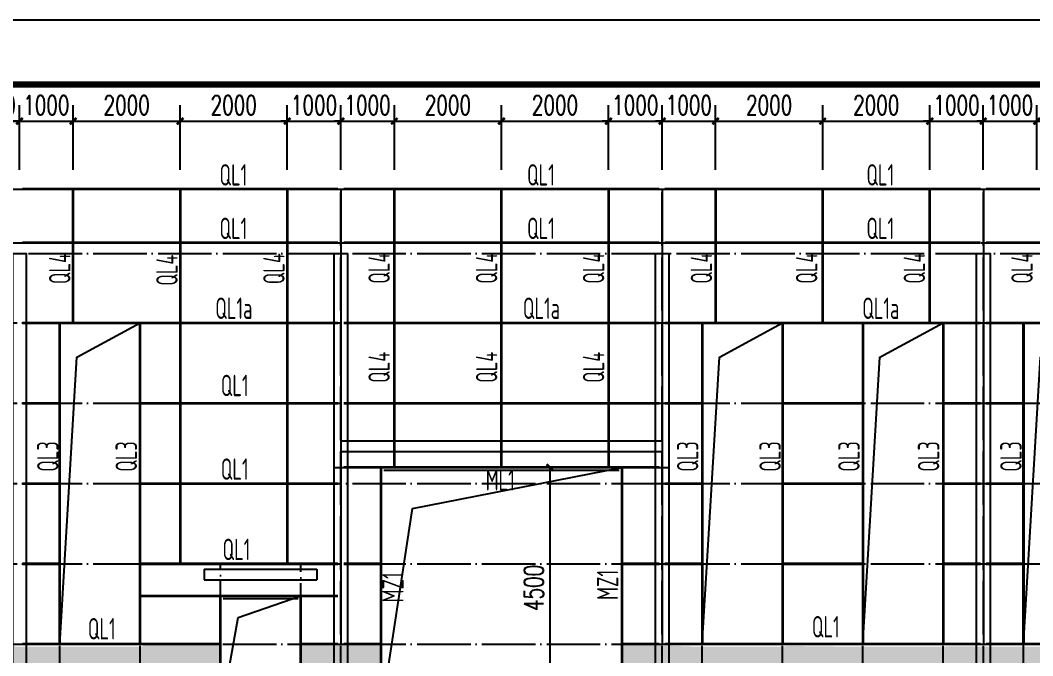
# Model space of a CAD drawing. Extents: x 14207793 to 14719554, y -1675802 to -1228715.
# Drawn here: x 14223388 to 14242298, y -1488363 to -1476490 of the extents above; entities that cross this region are included whole.
import ezdxf

# ---------------------------------------------------------------- set-up
doc = ezdxf.new("R2010")
doc.units = 0
doc.header["$LTSCALE"] = 500
doc.header["$MEASUREMENT"] = 0
doc.linetypes.add('DOTE', pattern=[2.42, 2, -0.2, 0.02, -0.2])
doc.layers.get('0').update_dxf_attribs({"linetype": 'CONTINUOUS'})
doc.layers.get('DEFPOINTS').update_dxf_attribs({"color": 140, "linetype": 'CONTINUOUS'})
for name, color, linetype in [('AXIS', 3, 'CONTINUOUS'), ('DOTE', 8, 'DOTE'), ('LAYER1', 150, 'CONTINUOUS'), ('PUB_DIM', 3, 'CONTINUOUS'), ('PUB_TITLE', 4, 'CONTINUOUS')]:
    doc.layers.add(name, color=color, linetype=linetype)
doc.styles.add('_TCH_DIM_T3', font='SIMPLEX', dxfattribs={"width": 0.705882, "bigfont": 'GBCBIG'})
doc.styles.add('TSSD_REIN', font='Tssdeng.shx', dxfattribs={"width": 0.65, "bigfont": 'hztxt.shx'})
doc.dimstyles.new('_TCH_ARCH&&120', dxfattribs={"dimtxt": 357, "dimasz": 120, "dimexe": 300, "dimexo": 360, "dimgap": 120, "dimtad": 1, "dimdec": 0, "dimzin": 0, "dimdsep": 46, "dimtxsty": '_TCH_DIM_T3', "dimblk": 'ARCHTICK', "dimcen": 0.09, "dimclrt": 7, "dimazin": 2, "dimtfac": 1, "dimtdec": 0, "dimtix": 1, "dimtmove": 2, "dimatfit": 3, "dimfxl": 0, "dimtolj": 1, "dimtzin": 0, "dimarcsym": 0})

# ---------------------------------------------------------------- blocks, each defined once
blk = doc.blocks.new('_ArchTick')
at = {"color": 0, "linetype": 'ByBlock', "const_width": 0.4}
blk.add_lwpolyline([(-0.5, -0.5), (0.5, 0.5)], dxfattribs=at)
blk = doc.blocks.new('*D866')
at = {"layer": 'DEFPOINTS', "color": 0}
for p in [(14223375, -1478375), (14222375, -1479646), (14223375, -1479646)]:
    blk.add_point(p, dxfattribs=at)
at = {"layer": 'PUB_DIM', "color": 0, "lineweight": -2}
for p, q in [((14222375, -1479286), (14222375, -1478075)), ((14223375, -1479286), (14223375, -1478075)), ((14222375, -1478375), (14222255, -1478375)), ((14222375, -1478375), (14223375, -1478375)), ((14223375, -1478375), (14223495, -1478375))]:
    blk.add_line(p, q, dxfattribs=at)
at = {"layer": 'PUB_DIM', "color": 0, "lineweight": -2, "xscale": 120, "yscale": 120, "zscale": 120}
blk.add_blockref('_ArchTick', (14222375, -1478375), dxfattribs=at)
at = {"layer": 'PUB_DIM', "color": 0, "lineweight": -2, "xscale": 120, "yscale": 120, "zscale": 120, "rotation": 180}
blk.add_blockref('_ArchTick', (14223375, -1478375), dxfattribs=at)
at = {"layer": 'PUB_DIM', "color": 7, "insert": (14222875, -1478076), "char_height": 357, "attachment_point": 5, "style": '_TCH_DIM_T3'}
blk.add_mtext('\\A1;1000', dxfattribs=at)
blk = doc.blocks.new('*D867')
at = {"layer": 'DEFPOINTS', "color": 0}
for p in [(14224375, -1478375), (14223375, -1479646), (14224375, -1479646)]:
    blk.add_point(p, dxfattribs=at)
at = {"layer": 'PUB_DIM', "color": 0, "lineweight": -2}
for p, q in [((14223375, -1479286), (14223375, -1478075)), ((14224375, -1479286), (14224375, -1478075)), ((14223375, -1478375), (14223255, -1478375)), ((14223375, -1478375), (14224375, -1478375)), ((14224375, -1478375), (14224495, -1478375))]:
    blk.add_line(p, q, dxfattribs=at)
at = {"layer": 'PUB_DIM', "color": 0, "lineweight": -2, "xscale": 120, "yscale": 120, "zscale": 120}
blk.add_blockref('_ArchTick', (14223375, -1478375), dxfattribs=at)
at = {"layer": 'PUB_DIM', "color": 0, "lineweight": -2, "xscale": 120, "yscale": 120, "zscale": 120, "rotation": 180}
blk.add_blockref('_ArchTick', (14224375, -1478375), dxfattribs=at)
at = {"layer": 'PUB_DIM', "color": 7, "insert": (14223875, -1478076), "char_height": 357, "attachment_point": 5, "style": '_TCH_DIM_T3'}
blk.add_mtext('\\A1;1000', dxfattribs=at)
blk = doc.blocks.new('*D868')
at = {"layer": 'DEFPOINTS', "color": 0}
for p in [(14226375, -1478375), (14224375, -1479646), (14226375, -1479646)]:
    blk.add_point(p, dxfattribs=at)
at = {"layer": 'PUB_DIM', "color": 0, "lineweight": -2}
for p, q in [((14224375, -1479286), (14224375, -1478075)), ((14226375, -1479286), (14226375, -1478075)), ((14224375, -1478375), (14226375, -1478375))]:
    blk.add_line(p, q, dxfattribs=at)
at = {"layer": 'PUB_DIM', "color": 0, "lineweight": -2, "xscale": 120, "yscale": 120, "zscale": 120, "rotation": 180}
blk.add_blockref('_ArchTick', (14224375, -1478375), dxfattribs=at)
at = {"layer": 'PUB_DIM', "color": 0, "lineweight": -2, "xscale": 120, "yscale": 120, "zscale": 120}
blk.add_blockref('_ArchTick', (14226375, -1478375), dxfattribs=at)
at = {"layer": 'PUB_DIM', "color": 7, "insert": (14225375, -1478076), "char_height": 357, "attachment_point": 5, "style": '_TCH_DIM_T3'}
blk.add_mtext('\\A1;2000', dxfattribs=at)
blk = doc.blocks.new('*D869')
at = {"layer": 'DEFPOINTS', "color": 0}
for p in [(14228375, -1478375), (14226375, -1479646), (14228375, -1479646)]:
    blk.add_point(p, dxfattribs=at)
at = {"layer": 'PUB_DIM', "color": 0, "lineweight": -2}
for p, q in [((14226375, -1479286), (14226375, -1478075)), ((14228375, -1479286), (14228375, -1478075)), ((14226375, -1478375), (14228375, -1478375))]:
    blk.add_line(p, q, dxfattribs=at)
at = {"layer": 'PUB_DIM', "color": 0, "lineweight": -2, "xscale": 120, "yscale": 120, "zscale": 120, "rotation": 180}
blk.add_blockref('_ArchTick', (14226375, -1478375), dxfattribs=at)
at = {"layer": 'PUB_DIM', "color": 0, "lineweight": -2, "xscale": 120, "yscale": 120, "zscale": 120}
blk.add_blockref('_ArchTick', (14228375, -1478375), dxfattribs=at)
at = {"layer": 'PUB_DIM', "color": 7, "insert": (14227375, -1478076), "char_height": 357, "attachment_point": 5, "style": '_TCH_DIM_T3'}
blk.add_mtext('\\A1;2000', dxfattribs=at)
blk = doc.blocks.new('*D870')
at = {"layer": 'DEFPOINTS', "color": 0}
for p in [(14229375, -1478375), (14228375, -1479645), (14229375, -1479645)]:
    blk.add_point(p, dxfattribs=at)
at = {"layer": 'PUB_DIM', "color": 0, "lineweight": -2}
for p, q in [((14228375, -1479285), (14228375, -1478075)), ((14229375, -1479285), (14229375, -1478075)), ((14228375, -1478375), (14228255, -1478375)), ((14228375, -1478375), (14229375, -1478375)), ((14229375, -1478375), (14229495, -1478375))]:
    blk.add_line(p, q, dxfattribs=at)
at = {"layer": 'PUB_DIM', "color": 0, "lineweight": -2, "xscale": 120, "yscale": 120, "zscale": 120}
blk.add_blockref('_ArchTick', (14228375, -1478375), dxfattribs=at)
at = {"layer": 'PUB_DIM', "color": 0, "lineweight": -2, "xscale": 120, "yscale": 120, "zscale": 120, "rotation": 180}
blk.add_blockref('_ArchTick', (14229375, -1478375), dxfattribs=at)
at = {"layer": 'PUB_DIM', "color": 7, "insert": (14228875, -1478076), "char_height": 357, "attachment_point": 5, "style": '_TCH_DIM_T3'}
blk.add_mtext('\\A1;1000', dxfattribs=at)
blk = doc.blocks.new('*D871')
at = {"layer": 'DEFPOINTS', "color": 0}
for p in [(14230375, -1478375), (14229375, -1479646), (14230375, -1479646)]:
    blk.add_point(p, dxfattribs=at)
at = {"layer": 'PUB_DIM', "color": 0, "lineweight": -2}
for p, q in [((14229375, -1479286), (14229375, -1478075)), ((14230375, -1479286), (14230375, -1478075)), ((14229375, -1478375), (14229255, -1478375)), ((14229375, -1478375), (14230375, -1478375)), ((14230375, -1478375), (14230495, -1478375))]:
    blk.add_line(p, q, dxfattribs=at)
at = {"layer": 'PUB_DIM', "color": 0, "lineweight": -2, "xscale": 120, "yscale": 120, "zscale": 120}
blk.add_blockref('_ArchTick', (14229375, -1478375), dxfattribs=at)
at = {"layer": 'PUB_DIM', "color": 0, "lineweight": -2, "xscale": 120, "yscale": 120, "zscale": 120, "rotation": 180}
blk.add_blockref('_ArchTick', (14230375, -1478375), dxfattribs=at)
at = {"layer": 'PUB_DIM', "color": 7, "insert": (14229875, -1478076), "char_height": 357, "attachment_point": 5, "style": '_TCH_DIM_T3'}
blk.add_mtext('\\A1;1000', dxfattribs=at)
blk = doc.blocks.new('*D872')
at = {"layer": 'DEFPOINTS', "color": 0}
for p in [(14232375, -1478375), (14230375, -1479646), (14232375, -1479646)]:
    blk.add_point(p, dxfattribs=at)
at = {"layer": 'PUB_DIM', "color": 0, "lineweight": -2}
for p, q in [((14230375, -1479286), (14230375, -1478075)), ((14232375, -1479286), (14232375, -1478075)), ((14230375, -1478375), (14232375, -1478375))]:
    blk.add_line(p, q, dxfattribs=at)
at = {"layer": 'PUB_DIM', "color": 0, "lineweight": -2, "xscale": 120, "yscale": 120, "zscale": 120, "rotation": 180}
blk.add_blockref('_ArchTick', (14230375, -1478375), dxfattribs=at)
at = {"layer": 'PUB_DIM', "color": 0, "lineweight": -2, "xscale": 120, "yscale": 120, "zscale": 120}
blk.add_blockref('_ArchTick', (14232375, -1478375), dxfattribs=at)
at = {"layer": 'PUB_DIM', "color": 7, "insert": (14231375, -1478076), "char_height": 357, "attachment_point": 5, "style": '_TCH_DIM_T3'}
blk.add_mtext('\\A1;2000', dxfattribs=at)
blk = doc.blocks.new('*D873')
at = {"layer": 'DEFPOINTS', "color": 0}
for p in [(14234375, -1478375), (14232375, -1479646), (14234375, -1479646)]:
    blk.add_point(p, dxfattribs=at)
at = {"layer": 'PUB_DIM', "color": 0, "lineweight": -2}
for p, q in [((14232375, -1479286), (14232375, -1478075)), ((14234375, -1479286), (14234375, -1478075)), ((14232375, -1478375), (14234375, -1478375))]:
    blk.add_line(p, q, dxfattribs=at)
at = {"layer": 'PUB_DIM', "color": 0, "lineweight": -2, "xscale": 120, "yscale": 120, "zscale": 120, "rotation": 180}
blk.add_blockref('_ArchTick', (14232375, -1478375), dxfattribs=at)
at = {"layer": 'PUB_DIM', "color": 0, "lineweight": -2, "xscale": 120, "yscale": 120, "zscale": 120}
blk.add_blockref('_ArchTick', (14234375, -1478375), dxfattribs=at)
at = {"layer": 'PUB_DIM', "color": 7, "insert": (14233375, -1478076), "char_height": 357, "attachment_point": 5, "style": '_TCH_DIM_T3'}
blk.add_mtext('\\A1;2000', dxfattribs=at)
blk = doc.blocks.new('*D874')
at = {"layer": 'DEFPOINTS', "color": 0}
for p in [(14235375, -1478375), (14234375, -1479645), (14235375, -1479645)]:
    blk.add_point(p, dxfattribs=at)
at = {"layer": 'PUB_DIM', "color": 0, "lineweight": -2}
for p, q in [((14234375, -1479285), (14234375, -1478075)), ((14235375, -1479285), (14235375, -1478075)), ((14234375, -1478375), (14234255, -1478375)), ((14234375, -1478375), (14235375, -1478375)), ((14235375, -1478375), (14235495, -1478375))]:
    blk.add_line(p, q, dxfattribs=at)
at = {"layer": 'PUB_DIM', "color": 0, "lineweight": -2, "xscale": 120, "yscale": 120, "zscale": 120}
blk.add_blockref('_ArchTick', (14234375, -1478375), dxfattribs=at)
at = {"layer": 'PUB_DIM', "color": 0, "lineweight": -2, "xscale": 120, "yscale": 120, "zscale": 120, "rotation": 180}
blk.add_blockref('_ArchTick', (14235375, -1478375), dxfattribs=at)
at = {"layer": 'PUB_DIM', "color": 7, "insert": (14234875, -1478076), "char_height": 357, "attachment_point": 5, "style": '_TCH_DIM_T3'}
blk.add_mtext('\\A1;1000', dxfattribs=at)
blk = doc.blocks.new('*D875')
at = {"layer": 'DEFPOINTS', "color": 0}
for p in [(14236375, -1478375), (14235375, -1479645), (14236375, -1479645)]:
    blk.add_point(p, dxfattribs=at)
at = {"layer": 'PUB_DIM', "color": 0, "lineweight": -2}
for p, q in [((14235375, -1479285), (14235375, -1478075)), ((14236375, -1479285), (14236375, -1478075)), ((14235375, -1478375), (14235255, -1478375)), ((14235375, -1478375), (14236375, -1478375)), ((14236375, -1478375), (14236495, -1478375))]:
    blk.add_line(p, q, dxfattribs=at)
at = {"layer": 'PUB_DIM', "color": 0, "lineweight": -2, "xscale": 120, "yscale": 120, "zscale": 120}
blk.add_blockref('_ArchTick', (14235375, -1478375), dxfattribs=at)
at = {"layer": 'PUB_DIM', "color": 0, "lineweight": -2, "xscale": 120, "yscale": 120, "zscale": 120, "rotation": 180}
blk.add_blockref('_ArchTick', (14236375, -1478375), dxfattribs=at)
at = {"layer": 'PUB_DIM', "color": 7, "insert": (14235875, -1478076), "char_height": 357, "attachment_point": 5, "style": '_TCH_DIM_T3'}
blk.add_mtext('\\A1;1000', dxfattribs=at)
blk = doc.blocks.new('*D876')
at = {"layer": 'DEFPOINTS', "color": 0}
for p in [(14238375, -1478375), (14236375, -1479645), (14238375, -1479645)]:
    blk.add_point(p, dxfattribs=at)
at = {"layer": 'PUB_DIM', "color": 0, "lineweight": -2}
for p, q in [((14236375, -1479285), (14236375, -1478075)), ((14238375, -1479285), (14238375, -1478075)), ((14236375, -1478375), (14238375, -1478375))]:
    blk.add_line(p, q, dxfattribs=at)
at = {"layer": 'PUB_DIM', "color": 0, "lineweight": -2, "xscale": 120, "yscale": 120, "zscale": 120, "rotation": 180}
blk.add_blockref('_ArchTick', (14236375, -1478375), dxfattribs=at)
at = {"layer": 'PUB_DIM', "color": 0, "lineweight": -2, "xscale": 120, "yscale": 120, "zscale": 120}
blk.add_blockref('_ArchTick', (14238375, -1478375), dxfattribs=at)
at = {"layer": 'PUB_DIM', "color": 7, "insert": (14237375, -1478076), "char_height": 357, "attachment_point": 5, "style": '_TCH_DIM_T3'}
blk.add_mtext('\\A1;2000', dxfattribs=at)
blk = doc.blocks.new('*D877')
at = {"layer": 'DEFPOINTS', "color": 0}
for p in [(14240375, -1478375), (14238375, -1479646), (14240375, -1479646)]:
    blk.add_point(p, dxfattribs=at)
at = {"layer": 'PUB_DIM', "color": 0, "lineweight": -2}
for p, q in [((14238375, -1479286), (14238375, -1478075)), ((14240375, -1479286), (14240375, -1478075)), ((14238375, -1478375), (14240375, -1478375))]:
    blk.add_line(p, q, dxfattribs=at)
at = {"layer": 'PUB_DIM', "color": 0, "lineweight": -2, "xscale": 120, "yscale": 120, "zscale": 120, "rotation": 180}
blk.add_blockref('_ArchTick', (14238375, -1478375), dxfattribs=at)
at = {"layer": 'PUB_DIM', "color": 0, "lineweight": -2, "xscale": 120, "yscale": 120, "zscale": 120}
blk.add_blockref('_ArchTick', (14240375, -1478375), dxfattribs=at)
at = {"layer": 'PUB_DIM', "color": 7, "insert": (14239375, -1478076), "char_height": 357, "attachment_point": 5, "style": '_TCH_DIM_T3'}
blk.add_mtext('\\A1;2000', dxfattribs=at)
blk = doc.blocks.new('*D878')
at = {"layer": 'DEFPOINTS', "color": 0}
for p in [(14241375, -1478375), (14240375, -1479646), (14241375, -1479646)]:
    blk.add_point(p, dxfattribs=at)
at = {"layer": 'PUB_DIM', "color": 0, "lineweight": -2}
for p, q in [((14240375, -1479286), (14240375, -1478075)), ((14241375, -1479286), (14241375, -1478075)), ((14240375, -1478375), (14240255, -1478375)), ((14240375, -1478375), (14241375, -1478375)), ((14241375, -1478375), (14241495, -1478375))]:
    blk.add_line(p, q, dxfattribs=at)
at = {"layer": 'PUB_DIM', "color": 0, "lineweight": -2, "xscale": 120, "yscale": 120, "zscale": 120}
blk.add_blockref('_ArchTick', (14240375, -1478375), dxfattribs=at)
at = {"layer": 'PUB_DIM', "color": 0, "lineweight": -2, "xscale": 120, "yscale": 120, "zscale": 120, "rotation": 180}
blk.add_blockref('_ArchTick', (14241375, -1478375), dxfattribs=at)
at = {"layer": 'PUB_DIM', "color": 7, "insert": (14240875, -1478076), "char_height": 357, "attachment_point": 5, "style": '_TCH_DIM_T3'}
blk.add_mtext('\\A1;1000', dxfattribs=at)
blk = doc.blocks.new('*D879')
at = {"layer": 'DEFPOINTS', "color": 0}
for p in [(14242375, -1478375), (14241375, -1479646), (14242375, -1479646)]:
    blk.add_point(p, dxfattribs=at)
at = {"layer": 'PUB_DIM', "color": 0, "lineweight": -2}
for p, q in [((14241375, -1479286), (14241375, -1478075)), ((14242375, -1479286), (14242375, -1478075)), ((14241375, -1478375), (14241255, -1478375)), ((14241375, -1478375), (14242375, -1478375)), ((14242375, -1478375), (14242495, -1478375))]:
    blk.add_line(p, q, dxfattribs=at)
at = {"layer": 'PUB_DIM', "color": 0, "lineweight": -2, "xscale": 120, "yscale": 120, "zscale": 120}
blk.add_blockref('_ArchTick', (14241375, -1478375), dxfattribs=at)
at = {"layer": 'PUB_DIM', "color": 0, "lineweight": -2, "xscale": 120, "yscale": 120, "zscale": 120, "rotation": 180}
blk.add_blockref('_ArchTick', (14242375, -1478375), dxfattribs=at)
at = {"layer": 'PUB_DIM', "color": 7, "insert": (14241875, -1478076), "char_height": 357, "attachment_point": 5, "style": '_TCH_DIM_T3'}
blk.add_mtext('\\A1;1000', dxfattribs=at)
blk = doc.blocks.new('*D986')
at = {"layer": 'AXIS', "color": 0, "lineweight": -2}
for p, q in [((14232867.5, -1484845.5), (14233577.5, -1484845.5)), ((14233277.5, -1484845.5), (14233277.5, -1489345.5)), ((14232707.5, -1489345.5), (14233577.5, -1489345.5))]:
    blk.add_line(p, q, dxfattribs=at)
at = {"layer": 'DEFPOINTS', "color": 0}
for p in [(14232507.5, -1484845.5), (14232347.5, -1489345.5), (14233277.5, -1489345.5)]:
    blk.add_point(p, dxfattribs=at)
at = {"layer": 'AXIS', "color": 0, "lineweight": -2, "xscale": 120, "yscale": 120, "zscale": 120}
for p, rotation in [((14233277.5, -1484845.5), 90), ((14233277.5, -1489345.5), 270)]:
    blk.add_blockref('_ArchTick', p, dxfattribs=dict(at, rotation=rotation))
at = {"layer": 'AXIS', "color": 7, "insert": (14232979, -1487095.5), "char_height": 357, "attachment_point": 5, "rotation": 90, "style": '_TCH_DIM_T3'}
blk.add_mtext('\\A1;4500', dxfattribs=at)

msp = doc.modelspace()

# ---------------------------------------------------------------- hatches: boundary and pattern name
h = msp.add_hatch()
h.set_pattern_fill('AR-B816', color=146, scale=300)
h.set_pattern_definition([(0, (14098172.5, -1391979.55), (0, 363.9312), []), (90, (14098172.5, -1391979.55), (-363.9312, 363.9312), [363.9312, -363.9312])])
h.paths.add_polyline_path([(14227125.29, -1488145.5), (14225675.29, -1488145.5), (14225675.29, -1488195.5), (14224075.29, -1488195.5), (14222675.29, -1488185.36), (14222675.29, -1488195.5), (14221075.29, -1488195.5), (14219675.29, -1488177.55), (14219675.29, -1488195.5), (14218075.29, -1488195.5), (14217175.29, -1488145.5), (14217175.29, -1489495.5), (14226375.29, -1489495.5), (14226375.29, -1489345.5), (14227125.29, -1489345.5)])
h.paths.add_polyline_path([(14230125.29, -1488145.5), (14228625.29, -1488145.5), (14228625.29, -1489345.5), (14230125.29, -1489345.5)])
h.paths.add_polyline_path([(14266125.29, -1488145.5), (14264675.29, -1488145.5), (14264675.29, -1488195.5), (14263075.29, -1488195.5), (14261675.29, -1488193.04), (14261675.29, -1488195.5), (14260075.29, -1488195.5), (14258675.29, -1488192.75), (14258675.29, -1488195.5), (14257075.29, -1488195.5), (14255675.29, -1488192.38), (14255675.29, -1488195.5), (14254075.29, -1488195.5), (14252675.29, -1488191.9), (14252675.29, -1488195.5), (14251075.29, -1488195.5), (14249675.29, -1488191.24), (14249675.29, -1488195.5), (14248075.29, -1488195.5), (14246675.29, -1488190.3), (14246675.29, -1488195.5), (14245075.29, -1488195.5), (14243675.29, -1488188.8), (14243675.29, -1488195.5), (14242075.29, -1488195.5), (14240675.29, -1488186.1), (14240675.29, -1488195.5), (14239075.29, -1488195.5), (14237675.29, -1488179.77), (14237675.29, -1488195.5), (14236075.29, -1488195.5), (14234625.29, -1488145.5), (14234625.29, -1489345.5), (14235375.29, -1489345.5), (14235375.29, -1489495.5), (14265375.29, -1489495.5), (14265375.29, -1489345.5), (14266125.29, -1489345.5)])
h.paths.add_polyline_path([(14272125.29, -1488145.5), (14270625.29, -1488145.5), (14270625.29, -1489345.5), (14272125.29, -1489345.5)])

# ---------------------------------------------------------------- linework, layer by layer
for p, q in [((14217175.29, -1479645.5), (14327975.29, -1479645.5)), ((14229375.29, -1484345.5), (14235375.29, -1484345.5)), ((14229375.29, -1484345.5), (14229375.29, -1484545.5)), ((14235375.29, -1484345.5), (14235375.29, -1484545.5)), ((14229375.29, -1484545.5), (14235375.29, -1484545.5)), ((14230125.29, -1484845.5), (14230125.29, -1489345.5)), ((14230125.29, -1484845.5), (14234625.29, -1484845.5)), ((14234625.29, -1484845.5), (14234625.29, -1489345.5)), ((14226825.29, -1486745.5), (14228925.29, -1486745.5)), ((14226825.29, -1486745.5), (14226825.29, -1486945.5)), ((14228925.29, -1486745.5), (14228925.29, -1486945.5)), ((14226825.29, -1486945.5), (14228925.29, -1486945.5)), ((14227125.29, -1487245.5), (14228625.29, -1487245.5)), ((14217175.29, -1488145.5), (14227125.29, -1488145.5)), ((14228625.29, -1488145.5), (14230125.29, -1488145.5)), ((14234625.29, -1488145.5), (14266125.29, -1488145.5))]:
    msp.add_line(p, q)
at = {"color": 38}
for p, q in [((14230175.29, -1484895.5), (14234575.29, -1484895.5)), ((14227175.29, -1487295.5), (14228575.29, -1487295.5))]:
    msp.add_line(p, q, dxfattribs=at)
for points in [[(14217175.29, -1489495.5), (14217175.29, -1479645.5), (14319575.29, -1479645.5), (14319575.29, -1489495.5)], [(14229375.29, -1479645.5), (14229375.29, -1488145.5)], [(14235375.29, -1479645.5), (14235375.29, -1488145.5)], [(14241375.29, -1479645.5), (14241375.29, -1488145.5)]]:
    msp.add_lwpolyline(points)
at = {"color": 3, "const_width": 50}
for points in [[(14223425.29, -1479645.5), (14229325.29, -1479645.5)], [(14224375.29, -1479645.5), (14224375.29, -1482145.5)], [(14226375.29, -1479645.5), (14226375.29, -1486645.5)], [(14228375.29, -1479645.5), (14228375.29, -1486645.5)], [(14229425.29, -1479645.5), (14235325.29, -1479645.5)], [(14230375.29, -1479645.5), (14230375.29, -1484845.5)], [(14232375.29, -1479645.5), (14232375.29, -1484845.5)], [(14234375.29, -1479645.5), (14234375.29, -1484845.5)], [(14235425.29, -1479645.5), (14241325.29, -1479645.5)], [(14236375.29, -1479645.5), (14236375.29, -1482145.5)], [(14238375.29, -1479645.5), (14238375.29, -1482145.5)], [(14240375.29, -1479645.5), (14240375.29, -1482145.5)], [(14241425.29, -1479645.5), (14247325.29, -1479645.5)], [(14223425.29, -1480645.5), (14229325.29, -1480645.5)], [(14229425.29, -1480645.5), (14235325.29, -1480645.5)], [(14235425.29, -1480645.5), (14241325.29, -1480645.5)], [(14241425.29, -1480645.5), (14247325.29, -1480645.5)], [(14223425.29, -1482145.5), (14229325.29, -1482145.5)], [(14224125.29, -1482145.5), (14224125.29, -1488145.5)], [(14225625.29, -1482145.5), (14225625.29, -1488145.5)], [(14229425.29, -1482145.5), (14235325.29, -1482145.5)], [(14235425.29, -1482145.5), (14241325.29, -1482145.5)], [(14236125.29, -1482145.5), (14236125.29, -1488145.5)], [(14237625.29, -1482145.5), (14237625.29, -1488145.5)], [(14239125.29, -1482145.5), (14239125.29, -1488145.5)], [(14240625.29, -1482145.5), (14240625.29, -1488145.5)], [(14241425.29, -1482145.5), (14247325.29, -1482145.5)], [(14242125.29, -1482145.5), (14242125.29, -1488145.5)], [(14223425.29, -1483645.5), (14224125.29, -1483645.5)], [(14225625.29, -1483645.5), (14229325.29, -1483645.5)], [(14229425.29, -1483645.5), (14235325.29, -1483645.5)], [(14235425.29, -1483645.5), (14236125.29, -1483645.5)], [(14237625.29, -1483645.5), (14239125.29, -1483645.5)], [(14240625.29, -1483645.5), (14241325.29, -1483645.5)], [(14241425.29, -1483645.5), (14242125.29, -1483645.5)], [(14229425.29, -1484845.5), (14235325.29, -1484845.5)], [(14230125.29, -1484845.5), (14230125.29, -1489495.5)], [(14234625.29, -1484845.5), (14234625.29, -1489495.5)], [(14223425.29, -1485145.5), (14224125.29, -1485145.5)], [(14225625.29, -1485145.5), (14229325.29, -1485145.5)], [(14235425.29, -1485145.5), (14236125.29, -1485145.5)], [(14237625.29, -1485145.5), (14239125.29, -1485145.5)], [(14240625.29, -1485145.5), (14241325.29, -1485145.5)], [(14241425.29, -1485145.5), (14242125.29, -1485145.5)], [(14223425.29, -1486645.5), (14224125.29, -1486645.5)], [(14225625.29, -1486645.5), (14229325.29, -1486645.5)], [(14229425.29, -1486645.5), (14230125.29, -1486645.5)], [(14234625.29, -1486645.5), (14235325.29, -1486645.5)], [(14235425.29, -1486645.5), (14236125.29, -1486645.5)], [(14237625.29, -1486645.5), (14239125.29, -1486645.5)], [(14240625.29, -1486645.5), (14241325.29, -1486645.5)], [(14241425.29, -1486645.5), (14242125.29, -1486645.5)], [(14229325.29, -1487245.5), (14225625.29, -1487245.5)], [(14227125.29, -1487245.5), (14227125.29, -1489495.5)], [(14228625.29, -1487245.5), (14228625.29, -1489495.5)], [(14223425.29, -1488145.5), (14227125.29, -1488145.5)], [(14228625.29, -1488145.5), (14229325.29, -1488145.5)], [(14229425.29, -1488145.5), (14230125.29, -1488145.5)], [(14234625.29, -1488145.5), (14235325.29, -1488145.5)], [(14235425.29, -1488145.5), (14241325.29, -1488145.5)], [(14241425.29, -1488145.5), (14247325.29, -1488145.5)]]:
    msp.add_lwpolyline(points, dxfattribs=at)
for points in [[(14223250.29, -1480845.5), (14223500.29, -1480845.5), (14223500.29, -1489495.5), (14223250.29, -1489495.5)], [(14229250.29, -1480845.5), (14229500.29, -1480845.5), (14229500.29, -1489495.5), (14229250.29, -1489495.5)], [(14235250.29, -1480845.5), (14235500.29, -1480845.5), (14235500.29, -1489495.5), (14235250.29, -1489495.5)], [(14241250.29, -1480845.5), (14241500.29, -1480845.5), (14241500.29, -1489495.5), (14241250.29, -1489495.5)]]:
    msp.add_lwpolyline(points, close=True)
at = {"color": 6}
for points in [[(14224125.29, -1488145.5), (14224445.15, -1482785.5), (14225625.29, -1482145.5)], [(14236125.29, -1488145.5), (14236445.15, -1482785.5), (14237625.29, -1482145.5)], [(14239125.29, -1488145.5), (14239445.15, -1482785.5), (14240625.29, -1482145.5)], [(14242125.29, -1488145.5), (14242445.15, -1482785.5), (14243625.29, -1482145.5)], [(14230125.29, -1489495.5), (14230715.15, -1485610.5), (14234625.29, -1484845.5)], [(14227125.29, -1489495.5), (14227455.15, -1487645.5), (14228625.29, -1487245.5)]]:
    msp.add_lwpolyline(points, dxfattribs=at)
at = {"layer": 'DOTE'}
for p, q in [((14216281.78, -1479645.5), (14328335.29, -1479645.5)), ((14224375.29, -1482145.5), (14224375.29, -1479645.5)), ((14226375.29, -1482159.31), (14226375.29, -1479645.5)), ((14228375.29, -1486645.5), (14228375.29, -1479645.5)), ((14229375.29, -1491595.5), (14229375.29, -1479645.5)), ((14230375.29, -1484845.5), (14230375.29, -1479645.5)), ((14232375.29, -1482159.31), (14232375.29, -1479645.5)), ((14234375.29, -1484845.5), (14234375.29, -1479645.5)), ((14235375.29, -1491595.5), (14235375.29, -1479645.5)), ((14236375.29, -1482145.5), (14236375.29, -1479645.5)), ((14238375.29, -1482159.31), (14238375.29, -1479645.5)), ((14240375.29, -1482145.5), (14240375.29, -1479645.5)), ((14241375.29, -1491595.5), (14241375.29, -1479645.5)), ((14215921.78, -1480645.5), (14328338.52, -1480645.5)), ((14216281.78, -1480845.5), (14328335.29, -1480845.5)), ((14216281.78, -1482145.5), (14328335.29, -1482145.5)), ((14216281.78, -1482145.5), (14328335.29, -1482145.5)), ((14224125.29, -1491595.5), (14224125.29, -1482145.5)), ((14225625.29, -1491595.5), (14225625.29, -1482145.5)), ((14236125.29, -1491595.5), (14236125.29, -1482095.5)), ((14237625.29, -1491595.5), (14237625.29, -1482095.5)), ((14239125.29, -1491595.5), (14239125.29, -1482095.5)), ((14240625.29, -1491595.5), (14240625.29, -1482095.5)), ((14242125.29, -1491318.5), (14242125.29, -1482145.5)), ((14216281.78, -1483645.5), (14328335.29, -1483645.5)), ((14229250.29, -1484845.5), (14235500.29, -1484845.5)), ((14216281.78, -1485145.5), (14328335.29, -1485145.5)), ((14216281.78, -1486645.5), (14328335.29, -1486645.5)), ((14227125.29, -1491595.5), (14227125.29, -1486645.5)), ((14228625.29, -1491638), (14228625.29, -1486645.5)), ((14230125.29, -1491638), (14230125.29, -1486645.5)), ((14234625.29, -1491743), (14234625.29, -1486750.5)), ((14216281.78, -1488145.5), (14328335.29, -1488145.5))]:
    msp.add_line(p, q, dxfattribs=at)
at = {"layer": 'PUB_TITLE'}
msp.add_lwpolyline([(14350472.5, -1476490), (14207792.5, -1476490), (14207792.5, -1526890), (14350472.5, -1526890)], close=True, dxfattribs=at)
at = {"layer": 'PUB_TITLE', "const_width": 120}
msp.add_lwpolyline([(14349272.5, -1477690), (14210792.5, -1477690), (14210792.5, -1525690), (14349272.5, -1525690)], close=True, dxfattribs=at)

# ---------------------------------------------------------------- texts
at = {"layer": 'LAYER1', "color": 3, "style": 'TSSD_REIN', "width": 0.65}
for s, p in [('QL1', (14227107.96, -1479578.33)), ('QL1', (14232852.96, -1479578.33)), ('QL1', (14239190.46, -1479578.33)), ('QL1', (14227107.96, -1480578.33)), ('QL1', (14232852.96, -1480578.33)), ('QL1', (14239190.46, -1480578.33)), ('QL1a', (14227030.46, -1482070.83)), ('QL1a', (14232775.46, -1482070.83)), ('QL1a', (14239112.96, -1482070.83)), ('QL1', (14227132.96, -1483513.33)), ('QL1', (14227132.96, -1485075.83)), ('ML1', (14232080.38, -1485278.41)), ('QL1', (14227165.46, -1486575.83)), ('QL1', (14224650.46, -1488058.33)), ('QL1', (14238172.96, -1488020.83))]:
    msp.add_text(s, height=400, dxfattribs=at).set_placement(p)
for s, p in [('QL4', (14224325.29, -1481420)), ('QL4', (14228325.29, -1481422.5)), ('QL4', (14230290.29, -1481412.5)), ('QL4', (14232297.79, -1481412.5)), ('QL4', (14234295.29, -1481412.5)), ('QL4', (14236310.29, -1481412.5)), ('QL4', (14238275.29, -1481412.5)), ('QL4', (14240287.79, -1481412.5)), ('QL4', (14242297.79, -1481412.5)), ('QL4', (14226327.79, -1481450)), ('QL4', (14230290.29, -1483265)), ('QL4', (14232297.79, -1483265)), ('QL4', (14234295.29, -1483265)), ('QL3', (14224102.96, -1484925.33)), ('QL3', (14225567.96, -1484925.33)), ('QL3', (14236052.96, -1484925.33)), ('QL3', (14237592.96, -1484925.33)), ('QL3', (14239065.46, -1484925.33)), ('QL3', (14240552.96, -1484925.33)), ('QL3', (14242090.46, -1484925.33)), ('MZ1', (14230547.47, -1487365.42)), ('MZ1', (14234557.47, -1487320.42))]:
    msp.add_text(s, height=400, rotation=90, dxfattribs=at).set_placement(p)

# ---------------------------------------------------------------- dimensions: what is measured, and where the dimension line sits
at = {"layer": 'AXIS'}
dim = msp.add_linear_dim(base=(14233277.5, -1489345.5), p1=(14232507.5, -1484845.5), p2=(14232347.5, -1489345.5), angle=90, dimstyle='_TCH_ARCH&&120', dxfattribs=at)
dim.commit()
dim.dimension.update_dxf_attribs({"geometry": '*D986', "text_midpoint": (14232979, -1487095.5)})
at = {"layer": 'PUB_DIM'}
for base, p1, p2, picture, middle in [((14223375.29, -1478375), (14222375.29, -1479645.5), (14223375.29, -1479645.5), '*D866', (14222875.29, -1478076.5)), ((14224375.29, -1478375), (14223375.29, -1479645.5), (14224375.29, -1479645.5), '*D867', (14223875.29, -1478076.5)), ((14226375.29, -1478375), (14224375.29, -1479645.5), (14226375.29, -1479645.5), '*D868', (14225375.29, -1478076.5)), ((14228375.29, -1478375), (14226375.29, -1479645.5), (14228375.29, -1479645.5), '*D869', (14227375.29, -1478076.5)), ((14229375.29, -1478375), (14228375.29, -1479645.5), (14229375.29, -1479645.5), '*D870', (14228875.29, -1478076.5)), ((14230375.29, -1478375), (14229375.29, -1479645.5), (14230375.29, -1479645.5), '*D871', (14229875.29, -1478076.5)), ((14232375.29, -1478375), (14230375.29, -1479645.5), (14232375.29, -1479645.5), '*D872', (14231375.29, -1478076.5)), ((14234375.29, -1478375), (14232375.29, -1479645.5), (14234375.29, -1479645.5), '*D873', (14233375.29, -1478076.5)), ((14235375.29, -1478375), (14234375.29, -1479645.5), (14235375.29, -1479645.5), '*D874', (14234875.29, -1478076.5)), ((14236375.29, -1478375), (14235375.29, -1479645.5), (14236375.29, -1479645.5), '*D875', (14235875.29, -1478076.5)), ((14238375.29, -1478375), (14236375.29, -1479645.5), (14238375.29, -1479645.5), '*D876', (14237375.29, -1478076.5)), ((14240375.29, -1478375), (14238375.29, -1479645.5), (14240375.29, -1479645.5), '*D877', (14239375.29, -1478076.5)), ((14241375.29, -1478375), (14240375.29, -1479645.5), (14241375.29, -1479645.5), '*D878', (14240875.29, -1478076.5)), ((14242375.29, -1478375), (14241375.29, -1479645.5), (14242375.29, -1479645.5), '*D879', (14241875.29, -1478076.5))]:
    dim = msp.add_linear_dim(base=base, p1=p1, p2=p2, dimstyle='_TCH_ARCH&&120', dxfattribs=at)
    dim.commit()
    dim.dimension.update_dxf_attribs({"geometry": picture, "text_midpoint": middle})

doc.saveas('drawing.dxf')
